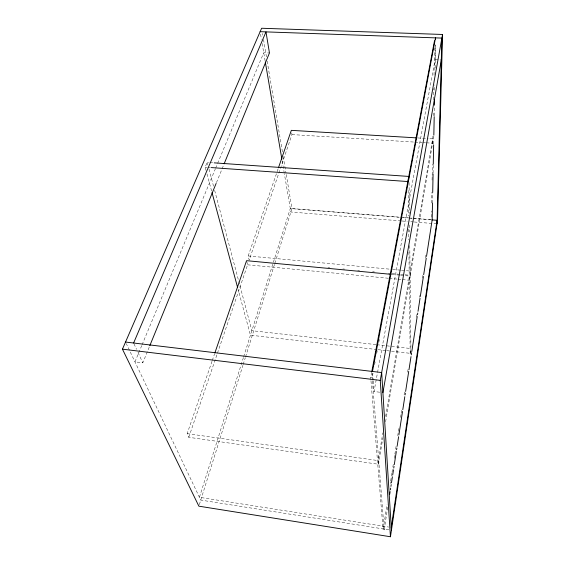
<?xml version="1.0" encoding="UTF-8"?>
<svg xmlns="http://www.w3.org/2000/svg" width="565" height="565" viewBox="0 0 565 565"><rect width="100%" height="100%" fill="white"/><g stroke="black" fill="none" stroke-linecap="round" stroke-linejoin="round"><path stroke-width="0.42" stroke-dasharray="2.83 2.12" d="M405.034 274.795L410.289 275.289L432.557 143.185L432.635 138.842L429.125 138.63M431.399 217.144L431.512 210.971M431.66 203.033L431.851 192.453M432.084 180.101L432.373 164.231M432.748 143.941L432.931 134.244M433.27 115.719L433.32 113.078M433.56 99.85L433.772 88.38M434.019 75.152L434.527 47.813M377.547 372.455L435.085 59.699L435.375 44.861M432.5 203.096L432.712 192.51M433.087 173.109L433.263 164.288M433.659 143.997L433.835 135.176M434.21 115.769L434.4 106.072M434.711 90.188L434.817 84.898M435.149 68.139L435.615 44.324M387.689 507.264L384.186 529.906L383.091 529.737L387.025 504.489M390.274 483.591L390.549 481.853M390.683 480.977L391.905 473.145M392.039 472.276L392.717 467.919M392.852 467.05L393.395 463.568M394.208 458.342L394.751 454.86M394.886 453.992L396.242 445.284M397.732 435.707L398.276 432.225M398.41 431.356L399.088 426.999M400.578 417.422L401.122 413.94M401.256 413.072L401.8 409.59M404.102 394.787L404.646 391.305M407.626 372.151L408.17 368.67M410.473 353.867L411.016 350.385M416.165 317.304L416.709 313.815M419.286 297.275L419.555 295.537M422.267 278.121L422.669 275.508M425.381 258.099L425.925 254.617M411.553 353.111L411.821 351.366M386.622 350.639L410.19 353.316L410.932 348.541L409.766 244.398M212.009 361.296L187.163 433.638L188.781 437.303L378.437 464.239L378.147 460.588L382.844 432.868M385.627 416.405L409.399 276.052L405.02 275.642M410.289 275.289L410.239 271.073L432.635 138.842M378.437 464.239L382.823 438.207M385.605 421.716L409.448 280.261L409.399 276.052M379.687 392.216L374.044 391.51L377.392 373.317M372.392 380.181L372.187 377.554L372.999 373.232M374.623 364.573L375.118 361.974M376.742 353.316L377.229 350.717M378.861 342.065L379.348 339.466M370.915 380.005L370.704 377.378L371.685 372.187M199.339 504.651L242.929 365.315M243.19 364.474L245.302 357.737M245.563 356.889L274.548 264.236M274.816 263.389L291.971 208.549L286.137 173.879M243.409 357.553L199.431 497.292L388.635 527.046M243.67 356.706L290.297 208.549L399.3 217.278M188.781 437.303L217.186 353.973M217.469 353.139L247.583 264.815L246.764 261.51M291.717 132.888L291.978 134.583L249.186 260.112L248.176 255.973L278.185 168.617M212.292 360.463L214.58 353.81M141.737 345.589L134.964 361.854L142.804 362.829L149.803 345.709M216.459 182.622L221.791 169.578M222.123 168.758L223.789 164.683M142.076 344.777L215.272 169.062M215.611 168.25L217.306 164.182M217.645 163.37L263.728 52.736L269.449 52.969M206.07 170.538L205.152 167.141L207.207 162.36L208.958 162.487M435.085 59.699L441.322 59.954M417.712 137.945L428.242 138.58M291.978 134.583L414.103 142.062M414.978 142.112L422.013 142.542M422.888 142.599L425.523 142.754M426.406 142.811L432.557 143.185M209.841 162.543L213.351 162.791M205.152 167.141L206.91 167.268M207.793 167.332L210.427 167.515M291.971 208.549L399.836 217.179M400.719 217.25L412.118 218.168M412.994 218.231L430.537 219.637M402.817 217.56L408.092 217.984M408.975 218.055L430.947 219.813M401.136 220.929L290.89 212.009L284.386 173.865M402.012 221L407.259 221.423M410.762 221.713L413.382 221.925M414.258 221.996L437.006 223.832M248.176 255.973L391.842 269.357M392.717 269.434L400.606 270.169M401.482 270.254L410.239 271.073M327.983 267.535L329.734 267.704M342.87 268.94L344.622 269.102M357.751 270.338L359.502 270.508M372.639 271.744L374.39 271.906M388.395 273.227L391.022 273.474M391.898 273.559L399.78 274.3M400.656 274.385L404.159 274.71M391.891 274.399L399.766 275.141M400.642 275.226L404.145 275.558M247.583 264.815L388.452 278.255M389.327 278.34L397.202 279.096M398.071 279.174L401.574 279.513M402.45 279.597L409.448 280.261M375.972 344.615L251.863 330.68L239.009 282.225M376.848 344.714L410.932 348.541M377.017 349.551L250.45 335.186L238.098 289.351M377.893 349.65L385.747 350.54M370.704 377.378L372.187 377.554M187.163 433.638L378.147 460.588M388.812 529.793L200.766 500.089L126.292 343.64M133.983 343.81L136.561 349.354M138.03 352.525L142.804 362.829M206.988 173.928L211.79 191.754M207.207 162.36L207.885 164.909M209.015 169.161L213.521 186.16M214.651 190.412L238.783 281.37M260.564 34.211L261.426 39.26M262.146 43.477L265.162 61.161M282.168 160.856L284.237 172.996M262.499 33.448L262.796 35.185M263.523 39.522L266.44 56.853M267.167 61.19L282.486 152.204M283.213 156.54L285.989 173.01M370.986 380.881L383.091 529.737M372.462 381.057L384.186 529.906M372.625 373.204L373.168 380.181M373.232 381.05L374.044 391.51M408.142 190.37L408.467 215.908M408.629 229.122L408.763 239.694M408.919 252.025L410.19 353.316M409.074 182.622L409.42 213.514M409.547 224.983L409.625 232.046"/><path stroke-width="0.85" d="M435.474 39.621L435.509 37.869L372.49 371.459M432.5 203.096L432.176 219.856L426.511 256.432M432.712 192.51L433.073 173.985M433.263 164.288L433.645 144.88M433.835 135.176L434.195 116.651M434.421 105.189L434.527 99.892M437.006 223.832L441.894 38.095L260.133 31.682M442.55 34.472L437.55 220.202L390.45 536.75L198.866 506.169L122.45 349.163L261.623 28.25L442.55 34.472L380.259 380.379L390.45 536.75M391.248 527.463L437.105 220.301L431.83 219.884M389.716 494.198L390.118 491.585M390.387 489.848L390.655 488.104M390.923 486.359L391.199 484.622M391.467 482.877L392.407 476.782M392.682 475.038L393.487 469.812M393.756 468.074L394.024 466.33M394.299 464.585L396.319 451.527M396.588 449.782L396.856 448.038M397.124 446.301L398.608 436.717M398.883 434.979L402.52 411.461M402.789 409.717L404.808 396.658M405.077 394.914L405.352 393.169M405.621 391.432L408.721 371.396M408.989 369.658L411.009 356.593M411.278 354.848L411.553 353.111M411.821 351.366L417.21 316.527M417.479 314.79L417.754 313.045M418.022 311.301L420.042 298.242M420.311 296.498L423.411 276.469M423.679 274.724L426.243 258.177M382.915 392.611L441.322 59.954M371.848 371.318L434.506 40.744M408.841 177.297L408.036 181.556L211.303 167.579M214.862 352.977L246.566 260.677L391.015 274.315M278.467 167.784L291.328 130.346L416.836 137.895M149.803 345.709L216.127 183.434M224.121 163.864L269.449 52.969L265.988 31.894L133.615 343.019M214.227 162.854L409.004 176.442M125.536 342.051L381.672 372.554L391.425 530.21M122.45 349.163L380.259 380.379M212.016 192.601L237.639 287.656M265.31 62.03L281.871 159.125"/></g></svg>
